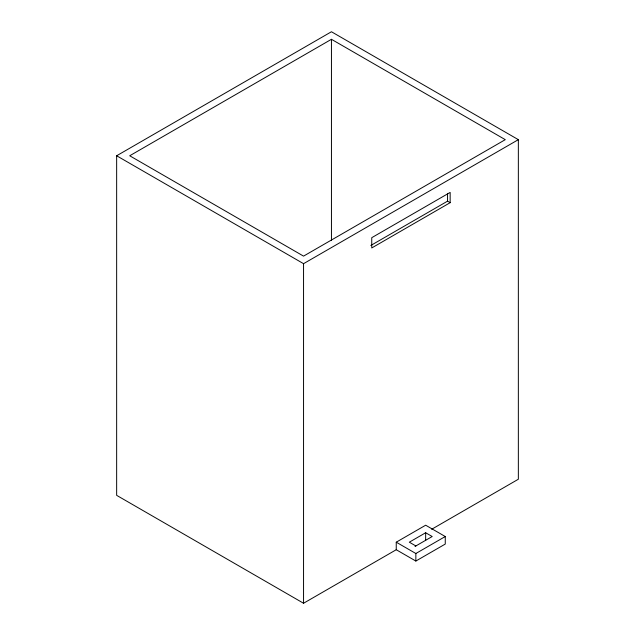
<?xml version="1.0" encoding="UTF-8"?>
<svg xmlns="http://www.w3.org/2000/svg" width="635" height="635" viewBox="0 0 635 635"><rect width="100%" height="100%" fill="white"/><g stroke="black" fill="none" stroke-linecap="round" stroke-linejoin="round"><path stroke-width="0.95" d="M396.248 549.727L396.248 542.187L425.656 525.208L445.262 536.527L445.262 544.068L415.854 561.046L396.248 549.727L303.554 603.25L116.65 495.34L116.65 155.766L331.446 31.75L518.35 139.66L518.35 479.234L431.665 529.28M331.446 39.299L129.715 155.766L303.554 256.127L505.285 139.66L331.446 39.299L331.446 240.498M116.65 155.766L303.554 263.676L518.35 139.66M370.832 245.459L447.548 201.168L450.159 202.676L450.159 192.413L371.745 237.688L371.745 247.952L450.159 202.676M415.036 546.433L432.189 536.527L425.656 532.749L409.321 542.187L415.854 545.957M396.248 542.187L415.854 553.506L445.262 536.527M447.548 193.699L447.548 201.168M425.656 532.749L425.656 540.298M415.854 553.506L415.854 561.046M303.554 263.676L303.554 603.25"/></g></svg>
